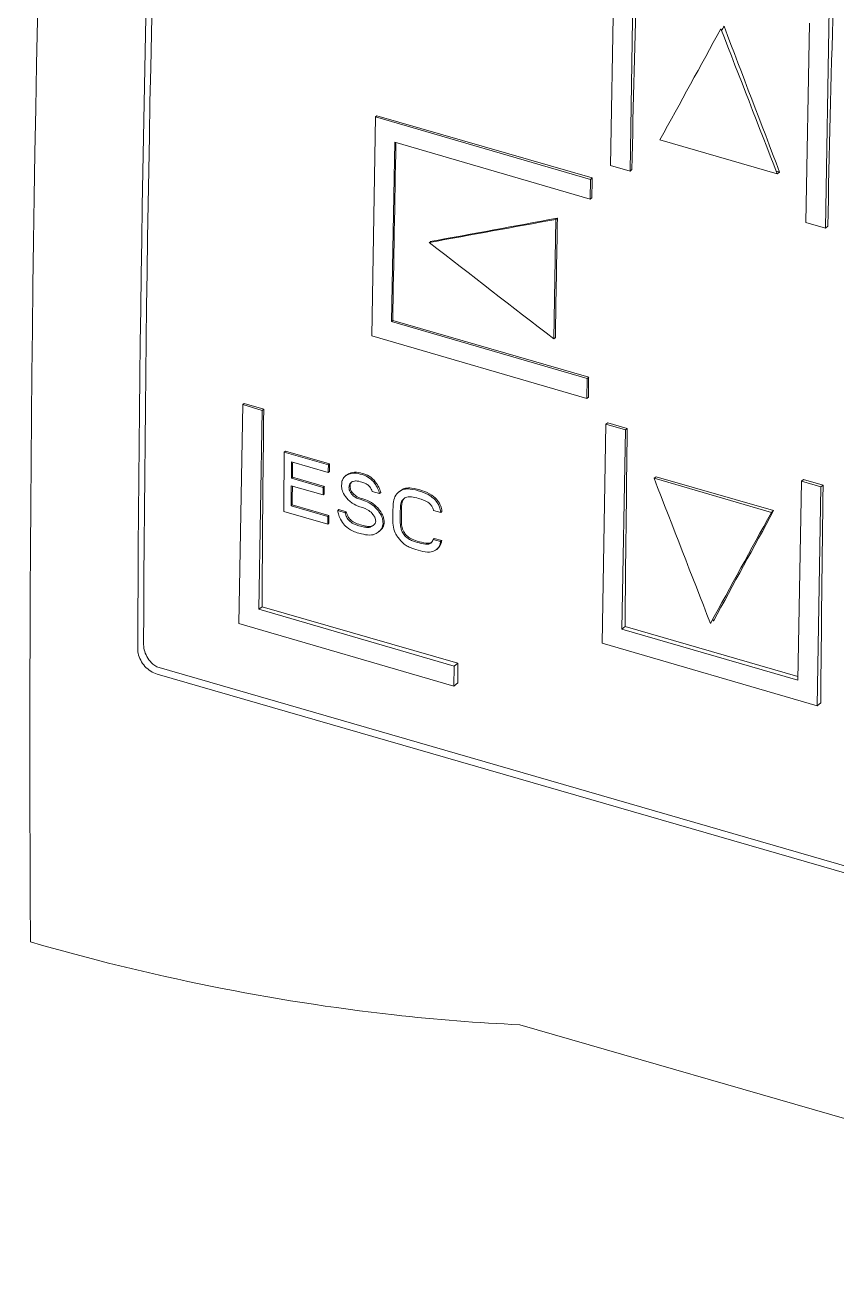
# Model space of a CAD drawing. Header units: inches. Extents: x 9220 to 92460, y -39241 to 4813.
# Drawn here: x 74584.61 to 74611.2, y -33808.51 to -33767.54 of the extents above; entities that cross this region are included whole.
import ezdxf

# ---------------------------------------------------------------- set-up
doc = ezdxf.new("R2010")
doc.units = ezdxf.units.IN
doc.header["$MEASUREMENT"] = 0

# ---------------------------------------------------------------- blocks, each defined once
blk = doc.blocks.new('A$C027ebf9d')
at = {"color": 0, "linetype": 'Continuous', "lineweight": 0}
for p, q in [((15.3083, -16.2251), (15.3016, -16.6063)), ((15.3357, -16.6162), (15.3417, -16.2697)), ((15.6759, -16.7152), (15.6826, -16.334)), ((15.6479, -16.3588), (15.6419, -16.7053)), ((14.8927, -16.5216), (14.8861, -16.9026)), ((14.895, -16.5198), (14.8927, -16.5216)), ((15.267, -16.6305), (14.8927, -16.5216)), ((14.895, -16.5198), (15.27, -16.6281)), ((14.9207, -16.8779), (14.9262, -16.5661)), ((14.9262, -16.5661), (15.2664, -16.6652)), ((15.3879, -16.5617), (15.5921, -16.6211)), ((15.3016, -16.6063), (15.3357, -16.6162)), ((15.339, -16.6135), (15.3357, -16.6162)), ((15.2664, -16.6652), (15.267, -16.6305)), ((15.27, -16.6281), (15.267, -16.6305)), ((15.5962, -16.6178), (15.5901, -16.616)), ((15.5962, -16.6178), (15.5921, -16.6211)), ((15.2693, -16.6628), (15.2664, -16.6652)), ((15.2031, -16.908), (15.2067, -16.7002)), ((15.2094, -16.698), (15.2067, -16.7002)), ((15.6419, -16.7053), (15.6759, -16.7152)), ((15.6799, -16.7119), (15.6759, -16.7152)), ((14.9228, -16.8762), (14.9207, -16.8779)), ((15.2609, -16.9769), (14.9207, -16.8779)), ((14.9228, -16.8762), (15.2638, -16.9746)), ((14.8861, -16.9026), (15.2603, -17.0115)), ((15.2057, -16.9059), (15.2031, -16.908)), ((15.2603, -17.0115), (15.2609, -16.9769)), ((15.2638, -16.9746), (15.2609, -16.9769)), ((14.6617, -17.0224), (14.655, -17.403)), ((14.6641, -17.0204), (14.6617, -17.0224)), ((14.6957, -17.0323), (14.6617, -17.0224)), ((14.6641, -17.0204), (14.6982, -17.0302)), ((15.2632, -17.0092), (15.2603, -17.0115)), ((14.6896, -17.3783), (14.6957, -17.0323)), ((14.6982, -17.0302), (14.6957, -17.0323)), ((15.2938, -17.0565), (15.2871, -17.4374)), ((15.2969, -17.054), (15.2938, -17.0565)), ((15.3278, -17.0664), (15.2938, -17.0565)), ((15.2969, -17.054), (15.331, -17.0639)), ((15.3217, -17.4127), (15.3278, -17.0664)), ((15.331, -17.0639), (15.3278, -17.0664)), ((14.7339, -17.1049), (14.7359, -17.1033)), ((14.8107, -17.127), (14.7339, -17.1049)), ((14.7359, -17.1033), (14.8126, -17.1254)), ((14.7466, -17.1218), (14.8105, -17.1402)), ((14.8107, -17.127), (14.8126, -17.1254)), ((14.7463, -17.1503), (14.7483, -17.1487)), ((14.8017, -17.1663), (14.7463, -17.1503)), ((14.7483, -17.1487), (14.8037, -17.1647)), ((14.8105, -17.1402), (14.8125, -17.1386)), ((14.8399, -17.1469), (14.8419, -17.1453)), ((15.3812, -17.1477), (15.3776, -17.1505)), ((15.5817, -17.2099), (15.3776, -17.1505)), ((15.3812, -17.1477), (15.5857, -17.2067)), ((15.634, -17.1555), (15.6279, -17.5018)), ((15.6378, -17.1525), (15.634, -17.1555)), ((15.668, -17.1654), (15.634, -17.1555)), ((15.6378, -17.1525), (15.6719, -17.1623)), ((14.7462, -17.1635), (14.8016, -17.1795)), ((14.8016, -17.1795), (14.8035, -17.1778)), ((14.8017, -17.1663), (14.8037, -17.1647)), ((14.8871, -17.1734), (14.8999, -17.177)), ((14.8999, -17.177), (14.9019, -17.1754)), ((14.9328, -17.1747), (14.9348, -17.1731)), ((15.6613, -17.5463), (15.668, -17.1654)), ((15.6719, -17.1623), (15.668, -17.1654)), ((14.7458, -17.1986), (14.7478, -17.1969)), ((14.8098, -17.217), (14.7458, -17.1986)), ((14.7478, -17.1969), (14.8117, -17.2154)), ((14.7329, -17.2081), (14.8096, -17.2302)), ((14.8098, -17.217), (14.8117, -17.2154)), ((14.8269, -17.2066), (14.8289, -17.205)), ((14.8397, -17.2103), (14.8269, -17.2066)), ((14.8289, -17.205), (14.8417, -17.2086)), ((14.8397, -17.2103), (14.8417, -17.2086)), ((14.9936, -17.2063), (15.0064, -17.21)), ((15.0064, -17.21), (15.0084, -17.2083)), ((15.5857, -17.2067), (15.5817, -17.2099)), ((14.8096, -17.2302), (14.8116, -17.2285)), ((14.8988, -17.2431), (14.9008, -17.2415)), ((14.9931, -17.2568), (14.9951, -17.2551)), ((15.0059, -17.2605), (14.9931, -17.2568)), ((14.9951, -17.2551), (15.0079, -17.2588)), ((15.0059, -17.2605), (15.0079, -17.2588)), ((14.9992, -17.2742), (15.0011, -17.2725)), ((14.6952, -17.3738), (14.6896, -17.3783)), ((14.6952, -17.3738), (15.0361, -17.4722)), ((15.0298, -17.4773), (14.6896, -17.3783)), ((14.655, -17.403), (15.0292, -17.5119)), ((15.3271, -17.4083), (15.3217, -17.4127)), ((15.6279, -17.5018), (15.3217, -17.4127)), ((15.3271, -17.4083), (15.628, -17.4952)), ((15.2871, -17.4374), (15.6613, -17.5463)), ((14.5119, -17.4787), (16.4454, -18.0369)), ((15.0292, -17.5119), (15.0298, -17.4773)), ((15.0361, -17.4722), (15.0298, -17.4773)), ((16.4443, -18.0488), (14.5128, -17.4912)), ((15.0359, -17.5065), (15.0292, -17.5119)), ((15.6678, -17.5411), (15.6613, -17.5463)), ((16.6632, -18.5397), (15.1438, -18.101))]:
    blk.add_line(p, q, dxfattribs=at)
at = {"color": 0, "linetype": 'Continuous', "lineweight": 0, "extrusion": (0, 0, -1)}
for centre, major_axis, ratio, start_param, end_param in [((33.9761, -0.569), (10.9193, 37.8255), 0.433013, -2.168799, -2.026413), ((34.1635, -0.6231), (10.9193, 37.8255), 0.433013, -2.152249, -2.042027), ((39.3768, 2.4781), (29.2962, 37.9056), 0.195291, -2.234658, -2.234429), ((125.1131, 72.7683), (-192.8768, 106.0942), 0.615737, -1.326001, -1.325993), ((34.5543, -0.7359), (11.0053, 37.8048), 0.435739, -2.142279, -2.141449), ((34.6183, -0.7544), (11.0053, 37.8048), 0.435741, -2.141448, -2.141065), ((34.5543, -0.7359), (11.0055, 37.8047), 0.435737, -2.143685, -2.142663), ((34.6097, -0.7519), (11.0054, 37.8048), 0.435738, -2.142662, -2.142279), ((34.6183, -0.7544), (11.0056, 37.8047), 0.435736, -2.144069, -2.143686), ((39.3883, 2.661), (-8.5339, 47.1578), 0.597459, -1.89975, -1.899679)]:
    blk.add_ellipse(centre, major_axis=major_axis, ratio=ratio, start_param=start_param, end_param=end_param, dxfattribs=at)
at = {"color": 0, "linetype": 'Continuous', "lineweight": 0}
for centre, major_axis, ratio, start_param, end_param in [((34.1737, -0.6261), (-10.9193, -37.8255), 0.433013, -1.099264, -0.989644), ((35.134, -0.9033), (-10.9971, -37.8031), 0.435836, -1.029562, -1.019726), ((35.4749, -1.0017), (-10.9971, -37.8031), 0.435836, -1.030741, -1.019726), ((39.4807, 2.4498), (8.6943, -47.115), 0.589805, -1.270989, -1.26515), ((34.7248, -0.7851), (-10.9996, -37.8023), 0.435803, -1.01764, -1.008701), ((35.0657, -0.8836), (-10.9996, -37.8023), 0.435803, -1.01871, -1.017709), ((125.0822, 72.273), (205.1005, 79.8213), 0.24738, -2.230468, -2.229198), ((35.0069, -0.8666), (-10.9996, -37.8023), 0.435803, -1.016204, -1.010198), ((35.0657, -0.8836), (-10.9996, -37.8023), 0.435803, -1.008701, -1.007701), ((34.5032, -0.7212), (-11.0023, -37.8016), 0.435766, -1.002349, -0.992348), ((35.134, -0.9033), (-10.9996, -37.8023), 0.435803, -1.006686, -0.99668), ((34.4175, -0.6964), (-10.9227, -37.8287), 0.43298, -1.001479, -0.998479), ((34.5543, -0.7359), (-11.0042, -37.801), 0.435739, -1.00008, -0.999314), ((34.6183, -0.7544), (-11.0042, -37.801), 0.435741, -1.000528, -1.000145), ((34.5543, -0.7359), (-11.0044, -37.801), 0.435737, -0.998865, -0.997908), ((34.6097, -0.7519), (-11.0043, -37.801), 0.435738, -0.999313, -0.99893), ((35.4749, -1.0017), (-10.9996, -37.8023), 0.435803, -1.006686, -0.99568), ((34.6183, -0.7544), (-11.0045, -37.8009), 0.435736, -0.997907, -0.997524), ((39.4884, 2.6297), (-29.0719, -38.0933), 0.187543, -0.887068, -0.881233), ((34.8441, -0.8196), (-11.0023, -37.8016), 0.435766, -0.992348, -0.991348)]:
    blk.add_ellipse(centre, major_axis=major_axis, ratio=ratio, start_param=start_param, end_param=end_param, dxfattribs=at)
for points in [[(15.4939, -16.3685), (15.4586, -16.4329), (15.4232, -16.4973), (15.3879, -16.5617)], [(15.5921, -16.6211), (15.5593, -16.5369), (15.5266, -16.4527), (15.4939, -16.3685)], [(15.2067, -16.7002), (15.1332, -16.7136), (15.0596, -16.727), (14.986, -16.7404)], [(14.986, -16.7404), (15.0584, -16.7962), (15.1307, -16.8521), (15.2031, -16.908)], [(15.3776, -17.1505), (15.4103, -17.2347), (15.443, -17.3188), (15.4758, -17.403)], [(15.4758, -17.403), (15.5111, -17.3386), (15.5464, -17.2743), (15.5817, -17.2099)]]:
    blk.add_open_spline(points, degree=3, dxfattribs=at)
for points, knots in [([(14.8269, -17.2066), (14.8273, -17.2086), (14.8285, -17.2151), (14.8339, -17.226), (14.8366, -17.2294), (14.8406, -17.2338), (14.844, -17.2371), (14.8554, -17.2436), (14.8619, -17.2454), (14.8728, -17.2483), (14.8778, -17.2493), (14.887, -17.2492), (14.8904, -17.2483), (14.8959, -17.2454), (14.8991, -17.2433), (14.9029, -17.2389), (14.9043, -17.2367), (14.9059, -17.2305), (14.906, -17.2274), (14.9049, -17.22), (14.9034, -17.2167), (14.9002, -17.2105), (14.8973, -17.2069), (14.8919, -17.2003), (14.8884, -17.1974), (14.8804, -17.1922), (14.876, -17.1904), (14.8659, -17.1868), (14.8615, -17.1859), (14.855, -17.1817), (14.8529, -17.1799), (14.8498, -17.1762), (14.8487, -17.1744), (14.8474, -17.1715), (14.8468, -17.1698), (14.8465, -17.1659), (14.8466, -17.1638), (14.8476, -17.161), (14.8483, -17.1596), (14.8507, -17.1573), (14.8522, -17.1564), (14.8566, -17.155), (14.8591, -17.1551), (14.8644, -17.1556), (14.8689, -17.1571), (14.8732, -17.1584), (14.8757, -17.1594), (14.8798, -17.1622), (14.8815, -17.1637), (14.8837, -17.1665), (14.8845, -17.1677), (14.8859, -17.1703), (14.8865, -17.1718), (14.8871, -17.1734)], [0, 0, 0, 0, 0.0170835, 0.0170835, 0.0288081, 0.0288081, 0.0383465, 0.0383465, 0.049257, 0.049257, 0.0571045, 0.0571045, 0.0643042, 0.0643042, 0.0692797, 0.0692797, 0.0723433, 0.0723433, 0.0749601, 0.0749601, 0.0783798, 0.0783798, 0.0852917, 0.0852917, 0.1009453, 0.1009453, 0.1202382, 0.1202382, 0.1502753, 0.1502753, 0.1654015, 0.1654015, 0.1774058, 0.1774058, 0.1835653, 0.1835653, 0.1879283, 0.1879283, 0.1900168, 0.1900168, 0.1915014, 0.1915014, 0.1934449, 0.1934449, 0.198231, 0.198231, 0.2070565, 0.2070565, 0.2137629, 0.2137629, 0.2176919, 0.2176919, 0.2202707, 0.2202707, 0.2202707, 0.2202707]), ([(14.8999, -17.177), (14.8992, -17.1736), (14.8981, -17.1708), (14.8953, -17.1655), (14.8933, -17.162), (14.8882, -17.1551), (14.8858, -17.1528), (14.8805, -17.1488), (14.8767, -17.1468), (14.869, -17.1437), (14.8638, -17.1422), (14.8532, -17.1413), (14.8491, -17.1423), (14.8425, -17.1447), (14.8401, -17.1466), (14.8372, -17.1496), (14.8359, -17.1514), (14.8349, -17.154), (14.8337, -17.1571), (14.8338, -17.166), (14.834, -17.1685), (14.8351, -17.1726), (14.836, -17.1757), (14.8408, -17.1832), (14.8438, -17.1868), (14.8535, -17.1951), (14.8582, -17.1973), (14.8673, -17.2009), (14.8732, -17.202), (14.8816, -17.2068), (14.8844, -17.2089), (14.8891, -17.214), (14.8905, -17.2164), (14.8921, -17.2198), (14.8927, -17.2215), (14.8931, -17.2242), (14.8931, -17.2255), (14.8923, -17.2283), (14.8917, -17.2295), (14.8898, -17.2319), (14.8884, -17.2329), (14.8848, -17.2349), (14.8825, -17.236), (14.8779, -17.2362), (14.8758, -17.2358), (14.8672, -17.2339), (14.8607, -17.2326), (14.8514, -17.2279), (14.8491, -17.226), (14.8455, -17.2226), (14.844, -17.2206), (14.8414, -17.2159), (14.8404, -17.2132), (14.8397, -17.2103)], [0, 0, 0, 0, 0.0291, 0.0291, 0.0501818, 0.0501818, 0.0755318, 0.0755318, 0.1167859, 0.1167859, 0.1559784, 0.1559784, 0.2002665, 0.2002665, 0.2607234, 0.2607234, 0.324924, 0.324924, 0.3419862, 0.3419862, 0.3484308, 0.3484308, 0.3526028, 0.3526028, 0.3562418, 0.3562418, 0.3610677, 0.3610677, 0.3721864, 0.3721864, 0.3771383, 0.3771383, 0.3819085, 0.3819085, 0.3861575, 0.3861575, 0.3888945, 0.3888945, 0.3913428, 0.3913428, 0.394583, 0.394583, 0.399127, 0.399127, 0.4026134, 0.4026134, 0.4127024, 0.4127024, 0.4178664, 0.4178664, 0.4232465, 0.4232465, 0.4281596, 0.4281596, 0.4281596, 0.4281596]), ([(14.8419, -17.1453), (14.8432, -17.1442), (14.845, -17.143), (14.8504, -17.1408), (14.8546, -17.1398), (14.8643, -17.1403), (14.8691, -17.1416), (14.8766, -17.1442), (14.8807, -17.1461), (14.887, -17.1504), (14.8895, -17.1527), (14.8954, -17.1604), (14.8977, -17.1646), (14.9, -17.1689), (14.9011, -17.1718), (14.9019, -17.1754)], [-0.09002625, -0.09002625, -0.09002625, -0.09002625, -0.08084741, -0.08084741, -0.06991377, -0.06991377, -0.05952802, -0.05952802, -0.04787236, -0.04787236, -0.03932951, -0.03932951, -0.02997812, -0.02997812, 0, 0, 0, 0]), ([(14.8511, -17.1571), (14.8511, -17.1572), (14.851, -17.1572), (14.85, -17.1584), (14.8493, -17.1598), (14.8485, -17.1631), (14.8485, -17.1651), (14.8491, -17.1691), (14.8498, -17.1709), (14.8514, -17.1741), (14.8528, -17.176), (14.8558, -17.179), (14.8579, -17.1809), (14.8643, -17.1843), (14.8678, -17.1853), (14.8768, -17.1883), (14.8813, -17.19), (14.8899, -17.1953), (14.8933, -17.1982), (14.8978, -17.2034), (14.9013, -17.2075), (14.9052, -17.2146), (14.9067, -17.2178), (14.9079, -17.2251), (14.9079, -17.2282), (14.9065, -17.2347), (14.905, -17.237), (14.9028, -17.2397), (14.9018, -17.2406), (14.9008, -17.2415)], [-0.1960626, -0.1960626, -0.1960626, -0.1960626, -0.1956234, -0.1956234, -0.1871924, -0.1871924, -0.1779981, -0.1779981, -0.1666817, -0.1666817, -0.1497191, -0.1497191, -0.1361656, -0.1361656, -0.1216721, -0.1216721, -0.1075483, -0.1075483, -0.0948755, -0.0948755, -0.0908472, -0.0908472, -0.088901, -0.088901, -0.0873553, -0.0873553, -0.0854291, -0.0854291, -0.0840394, -0.0840394, -0.0840394, -0.0840394]), ([(15.0064, -17.21), (15.0061, -17.2061), (15.0051, -17.2029), (15.0023, -17.1956), (14.9999, -17.1922), (14.9959, -17.1872), (14.9926, -17.1842), (14.9831, -17.1776), (14.9774, -17.1754), (14.9655, -17.1716), (14.9591, -17.1697), (14.9493, -17.1688), (14.9457, -17.1688), (14.9375, -17.1708), (14.9339, -17.1737), (14.9287, -17.1784), (14.9268, -17.1815), (14.9229, -17.1928), (14.9232, -17.2022), (14.9229, -17.2207), (14.9224, -17.2296), (14.9262, -17.2441), (14.9279, -17.2474), (14.9297, -17.2502), (14.9308, -17.2519), (14.9379, -17.2604), (14.9416, -17.2646), (14.9481, -17.2687), (14.9504, -17.2698), (14.9597, -17.2735), (14.9728, -17.2784), (14.9881, -17.2789), (14.9919, -17.2781), (14.9982, -17.2753), (15.0004, -17.2734), (15.003, -17.2698), (15.0039, -17.2681), (15.0053, -17.2644), (15.0057, -17.2625), (15.0059, -17.2605)], [0, 0, 0, 0, 0.033413, 0.033413, 0.099355, 0.099355, 0.226482, 0.226482, 0.417427, 0.417427, 0.637431, 0.637431, 0.761343, 0.761343, 0.958437, 0.958437, 1.313256, 1.313256, 2.087033, 2.087033, 2.814018, 2.814018, 3.222589, 3.222589, 3.381519, 3.381519, 3.534179, 3.534179, 3.607413, 3.607413, 3.755477, 3.755477, 3.824895, 3.824895, 3.900453, 3.900453, 3.953558, 3.953558, 4.006788, 4.006788, 4.006788, 4.006788]), ([(14.9348, -17.1731), (14.9368, -17.1714), (14.9401, -17.169), (14.9482, -17.1671), (14.9519, -17.1671), (14.9615, -17.1682), (14.9691, -17.1704), (14.9799, -17.174), (14.9854, -17.1761), (14.9948, -17.1827), (14.9981, -17.1857), (15.002, -17.1907), (15.0044, -17.1941), (15.0072, -17.2014), (15.0081, -17.2045), (15.0084, -17.2083)], [-0.8410207, -0.8410207, -0.8410207, -0.8410207, -0.7080576, -0.7080576, -0.6083985, -0.6083985, -0.4140919, -0.4140919, -0.2244337, -0.2244337, -0.0970007, -0.0970007, -0.0326507, -0.0326507, 0, 0, 0, 0]), ([(14.9931, -17.2568), (14.9929, -17.258), (14.9924, -17.2593), (14.9908, -17.2617), (14.9899, -17.2627), (14.9877, -17.2642), (14.9861, -17.2649), (14.9789, -17.2656), (14.973, -17.2641), (14.9644, -17.2617), (14.9598, -17.2605), (14.9533, -17.2577), (14.9504, -17.2561), (14.9446, -17.2515), (14.9427, -17.2492), (14.94, -17.2452), (14.9385, -17.2424), (14.9353, -17.2317), (14.9358, -17.2254), (14.936, -17.2055), (14.9357, -17.1985), (14.9384, -17.1902), (14.9396, -17.1882), (14.9428, -17.1852), (14.9446, -17.1839), (14.9501, -17.1824), (14.9528, -17.1824), (14.9593, -17.183), (14.9635, -17.1843), (14.9741, -17.1876), (14.9792, -17.1892), (14.9862, -17.1937), (14.9878, -17.1953), (14.9901, -17.198), (14.9912, -17.1996), (14.9929, -17.2032), (14.9934, -17.2049), (14.9936, -17.2063)], [0, 0, 0, 0, 0.0111757, 0.0111757, 0.0208069, 0.0208069, 0.0302531, 0.0302531, 0.0488871, 0.0488871, 0.0694934, 0.0694934, 0.0787716, 0.0787716, 0.0874094, 0.0874094, 0.0958496, 0.0958496, 0.110752, 0.110752, 0.125412, 0.125412, 0.1321171, 0.1321171, 0.1374462, 0.1374462, 0.142934, 0.142934, 0.1528476, 0.1528476, 0.1675691, 0.1675691, 0.1765312, 0.1765312, 0.1867083, 0.1867083, 0.1988605, 0.1988605, 0.1988605, 0.1988605]), ([(14.9431, -17.1851), (14.9415, -17.1867), (14.9405, -17.1886), (14.9377, -17.1962), (14.9379, -17.2034), (14.9378, -17.2235), (14.9373, -17.2296), (14.9402, -17.2403), (14.9418, -17.2431), (14.9441, -17.2468), (14.9459, -17.2492), (14.9507, -17.2532), (14.9532, -17.2549), (14.96, -17.2582), (14.9637, -17.2593), (14.9737, -17.2621), (14.9798, -17.2638), (14.9875, -17.2634), (14.9891, -17.2627), (14.9903, -17.262), (14.9904, -17.262), (14.9905, -17.2619)], [-0.2416863, -0.2416863, -0.2416863, -0.2416863, -0.22801, -0.22801, -0.1879349, -0.1879349, -0.1415483, -0.1415483, -0.1126945, -0.1126945, -0.0840007, -0.0840007, -0.0652123, -0.0652123, -0.0458464, -0.0458464, -0.0295101, -0.0295101, -0.0209556, -0.0209556, -0.020227, -0.020227, -0.020227, -0.020227]), ([(14.8417, -17.2086), (14.8422, -17.2109), (14.843, -17.213), (14.8452, -17.2178), (14.8467, -17.2197), (14.8494, -17.223), (14.8516, -17.2249), (14.8593, -17.2297), (14.8682, -17.2318), (14.8759, -17.2338), (14.8784, -17.2344), (14.8833, -17.2345), (14.885, -17.234), (14.8875, -17.2328), (14.8889, -17.2322), (14.8902, -17.2312)], [-0.5622565, -0.5622565, -0.5622565, -0.5622565, -0.5566752, -0.5566752, -0.5471187, -0.5471187, -0.528966, -0.528966, -0.4866827, -0.4866827, -0.466006, -0.466006, -0.4433483, -0.4433483, -0.4333686, -0.4333686, -0.4333686, -0.4333686]), ([(15.0079, -17.2588), (15.0077, -17.2609), (15.0072, -17.2628), (15.0059, -17.2664), (15.005, -17.2681), (15.0031, -17.2706), (15.0022, -17.2716), (15.0011, -17.2725)], [-2.91008194, -2.91008194, -2.91008194, -2.91008194, -2.87792008, -2.87792008, -2.84583224, -2.84583224, -2.82405934, -2.82405934, -2.82405934, -2.82405934]), ([(14.4891, -17.4398), (14.4891, -17.4437), (14.4897, -17.4478), (14.491, -17.4517), (14.4922, -17.4557), (14.4941, -17.4597), (14.4965, -17.4634), (14.4989, -17.4671), (14.5018, -17.4705), (14.505, -17.4735), (14.5072, -17.4754), (14.5095, -17.4772), (14.5119, -17.4787)], [0, 0, 0, 0, 0.273531, 0.273531, 0.273531, 0.547061, 0.547061, 0.547061, 0.820455, 0.820455, 0.820455, 1, 1, 1, 1]), ([(14.5128, -17.4912), (14.509, -17.4901), (14.5051, -17.4883), (14.5015, -17.486), (14.4979, -17.4837), (14.4945, -17.4808), (14.4915, -17.4776), (14.4886, -17.4743), (14.486, -17.4706), (14.484, -17.4668), (14.4819, -17.463), (14.4805, -17.4589), (14.4796, -17.4549), (14.4791, -17.4523), (14.4788, -17.4497), (14.4788, -17.4472)], [0, 0, 0, 0, 0.214942, 0.214942, 0.214942, 0.429883, 0.429883, 0.429883, 0.644823, 0.644823, 0.644823, 0.859763, 0.859763, 0.859763, 1, 1, 1, 1]), ([(14.292, -17.9569), (14.4981, -18.0163), (14.7116, -18.0601), (14.998, -18.0919), (15.071, -18.0976), (15.1438, -18.101)], [-29.12595, -29.12595, -29.12595, -29.12595, -27.313054, -27.313054, -26.692222, -26.692222, -26.692222, -26.692222])]:
    blk.add_open_spline(points, degree=3, knots=knots, dxfattribs=at)

msp = doc.modelspace()

# ---------------------------------------------------------------- block references
at = {"xscale": 18.8131500959034, "yscale": 18.8131500959034, "zscale": 18.8131500959034}
msp.add_blockref('A$C027ebf9d', (74315.912, -33459.72), dxfattribs=at)

doc.saveas('drawing.dxf')
